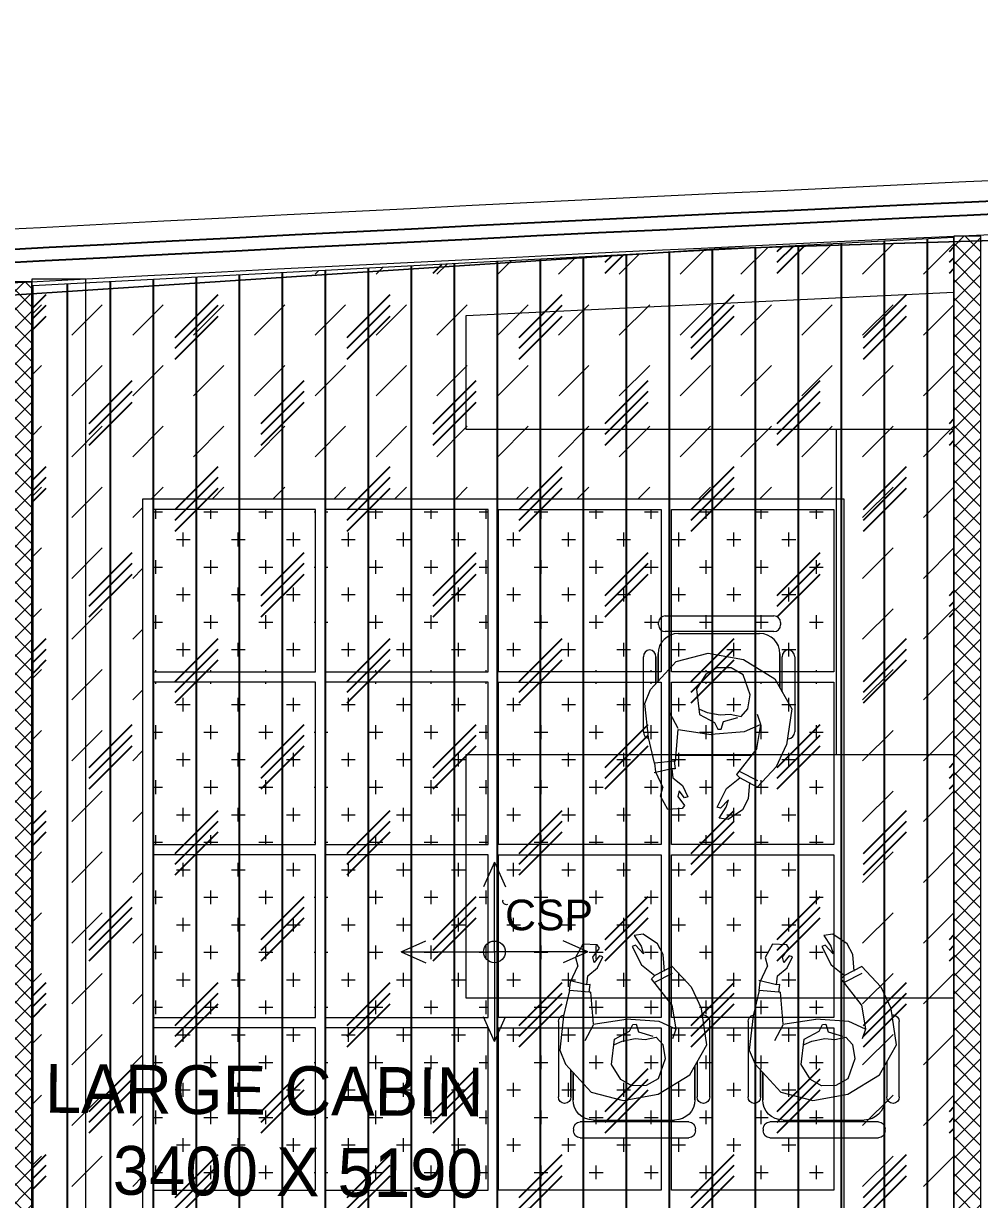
# Model space of a CAD drawing. Header units: millimetres. Extents: x 2335845 to 2509607, y 289014 to 361737.
# Drawn here: x 2367011 to 2370540, y 337510 to 341852 of the extents above; entities that cross this region are included whole.
import ezdxf

# ---------------------------------------------------------------- set-up
doc = ezdxf.new("R2010")
doc.units = ezdxf.units.MM
doc.linetypes.add('( Hidden )', pattern=[0.375, 0.25, -0.125])
for name, color, linetype, lineweight in [('A-DOOR-FULL', 40, 'Continuous', 18), ('A-FURN-MODULAR-CHAIR', 5, 'Continuous', 5), ('A-PLAN-THIN', 251, 'Continuous', 15), ('AR_01_PARTITION FULL HT', 2, 'Continuous', 25), ('I_FURN_MODULAR', 7, 'Continuous', 13), ('IN-PRTN-FULL', 30, 'Continuous', 20), ('IN-PRTN-HATCH', 8, 'Continuous', 5), ('TOA-FC-ACOU.PAN', 250, 'Continuous', 5), ('TOA-FC-CSP', 8, 'Continuous', 20), ('TOA-FC-GYPSUM', 250, 'Continuous', 5), ('TOA-FL-CPT-3', 8, 'Continuous', 5), ('TOA-FL-TILE-1', 8, 'Continuous', 5), ('TOA-FURN-HUMAN', 252, 'Continuous', 9), ('TOA-FURN-MODULAR', 20, 'Continuous', 9)]:
    doc.layers.add(name, color=color, linetype=linetype, lineweight=lineweight)
doc.layers.add('A-PLAN -GLASS FRAME', color=4, linetype='Continuous')
doc.layers.add('TEXT', color=250, linetype='Continuous')
doc.styles.add('ARIAL', font='arial.ttf')
pattern_1 = [(0, (2408113.76, 309771.23), (101.6, 101.6), [50.8, -152.4]), (90, (2408139.16, 309745.83), (-101.6, 101.6), [50.8, -152.4])]

# ---------------------------------------------------------------- blocks, each defined once
blk = doc.blocks.new('A$C38A659B7')
at = {"layer": 'TOA-FC-CSP', "color": 10, "linetype": 'Continuous', "elevation": 0.001}
for points in [[(0.908, 8.353), (0, 6.309)], [(0.908, 8.353), (0, 6.309)], [(0.908, 8.353), (1.816, 6.309)], [(0.908, 8.353), (1.816, 6.309)], [(8.649, 0.908), (0.908, 0.908), (0.908, 8.353)], [(-6.834, 0.908), (-4.79, 1.816)], [(8.649, 0.908), (6.605, 1.816)], [(-6.834, 0.908), (-4.79, 0)], [(-6.834, 0.908), (0.908, 0.908), (0.908, -6.537)], [(8.649, 0.908), (6.605, 0)], [(0.908, -6.537), (0, -4.493)], [(0.908, -6.537), (0, -4.493)], [(0.908, -6.537), (1.816, -4.493)], [(0.908, -6.537), (1.816, -4.493)]]:
    blk.add_lwpolyline(points, dxfattribs=at)
at = {"layer": 'TOA-FC-CSP', "color": 10, "linetype": 'Continuous'}
blk.add_circle((0.908, 0.908, 0.001), 0.902, dxfattribs=at)
at = {"layer": 'TOA-FC-CSP', "color": 10, "insert": (1.794, 5.248, 0.005), "char_height": 2.5422, "width": 4.60874, "attachment_point": 1, "style": 'ARIAL'}
blk.add_mtext('CSP', dxfattribs=at)
blk = doc.blocks.new('*U705')
at = {"layer": 'IN-PRTN-HATCH'}
h = blk.add_hatch(dxfattribs=at)
h.set_pattern_fill('ANSI37', color=256, scale=15)
h.set_pattern_definition([(45, (-1986.61, -7e-11), (-33.67596, 33.67596), []), (135, (-1986.61, -7e-11), (-33.67596, -33.67596), [])])
h.paths.add_polyline_path([(-105272.1, -39967.2), (-100276.9, -39967.2), (-100276.9, -39867.2), (-105272.1, -39867.2)])
at = {"layer": 'IN-PRTN-FULL', "elevation": 0}
blk.add_lwpolyline([(-105272.1, -39967.2), (-100276.9, -39967.2), (-100276.9, -39867.2), (-105272.1, -39867.2)], close=True, dxfattribs=at)
blk = doc.blocks.new('*U706')
at = {"layer": 'IN-PRTN-HATCH'}
h = blk.add_hatch(dxfattribs=at)
h.set_pattern_fill('ANSI37', color=256, scale=15)
h.set_pattern_definition([(45, (-2055.263, -7e-11), (-33.67596, 33.67596), []), (135, (-2055.263, -7e-11), (-33.67596, -33.67596), [])])
h.paths.add_polyline_path([(-105440.8, -39967.2), (-100176.8, -39967.2), (-100176.8, -39867.2), (-105440.8, -39867.2)])
at = {"layer": 'IN-PRTN-FULL', "elevation": 0}
blk.add_lwpolyline([(-105440.8, -39967.2), (-100176.8, -39967.2), (-100176.8, -39867.2), (-105440.8, -39867.2)], close=True, dxfattribs=at)
blk = doc.blocks.new('Human Figure')
at = {"layer": 'A-FURN-MODULAR-CHAIR', "color": 18, "lineweight": 15, "true_color": 0x000000}
for p, q in [((4613.64, 5782.3, 0), (4625.48, 5782.3, 0)), ((4610.68, 5774.98, 0), (4610.68, 5779.34, 0)), ((4628.44, 5779.34, 0), (4628.44, 5776.24, 0))]:
    blk.add_line(p, q, dxfattribs=at)
at = {"layer": 'A-FURN-MODULAR-CHAIR', "lineweight": 15}
for p, q in [((4613.64, 5782.3, 0), (4625.48, 5782.3, 0)), ((4610.68, 5774.98, 0), (4610.68, 5779.34, 0)), ((4628.44, 5779.34, 0), (4628.44, 5776.24, 0))]:
    blk.add_line(p, q, dxfattribs=at)
at = {"layer": 'A-FURN-MODULAR-CHAIR', "color": 18, "lineweight": 15, "true_color": 0x000000, "elevation": 0}
for points in [[(4611.29, 5784.13), (4611.67, 5783.22)], [(4618.58, 5784.79), (4618.58, 5782.3)], [(4620.56, 5784.79), (4620.56, 5782.3)], [(4627.86, 5784.22), (4627.49, 5783.3)]]:
    blk.add_lwpolyline(points, dxfattribs=at)
at = {"layer": 'A-FURN-MODULAR-CHAIR', "lineweight": 15, "elevation": 0}
for points in [[(4611.29, 5784.13), (4611.67, 5783.22)], [(4618.58, 5784.79), (4618.58, 5782.3)], [(4620.56, 5784.79), (4620.56, 5782.3)], [(4627.86, 5784.22), (4627.49, 5783.3)]]:
    blk.add_lwpolyline(points, dxfattribs=at)
at = {"layer": 'A-FURN-MODULAR-CHAIR', "color": 18, "lineweight": 15, "true_color": 0x000000, "elevation": 0}
blk.add_lwpolyline([(4625.89, 5764.57, -0.034638), (4625.48, 5764.54), (4615.48, 5764.54)], format="xyb", dxfattribs=at)
at = {"layer": 'A-FURN-MODULAR-CHAIR', "lineweight": 15, "elevation": 0}
blk.add_lwpolyline([(4625.89, 5764.57, -0.034638), (4625.48, 5764.54), (4615.48, 5764.54)], format="xyb", dxfattribs=at)
at = {"layer": 'A-FURN-MODULAR-CHAIR', "color": 18, "lineweight": 15, "true_color": 0x000000}
for centre, radius, start, end in [((4619.68, 5763.49, 0), 22.29, 68.458, 112.0994), ((4619.68, 5763.49, 0), 21.3, 68.4839, 112.0994), ((4613.64, 5779.34, 0), 2.96, 90.0001, 180.0001), ((4625.48, 5779.34, 0), 2.96, 0.0001, 90.0001)]:
    blk.add_arc(centre, radius, start, end, dxfattribs=at)
at = {"layer": 'A-FURN-MODULAR-CHAIR', "lineweight": 15}
for centre, radius, start, end in [((4619.68, 5763.49, 0), 22.29, 68.458, 112.0994), ((4619.68, 5763.49, 0), 21.3, 68.4839, 112.0994), ((4613.64, 5779.34, 0), 2.96, 90.0001, 180.0001), ((4625.48, 5779.34, 0), 2.96, 0.0001, 90.0001)]:
    blk.add_arc(centre, radius, start, end, dxfattribs=at)
at = {"layer": 'TOA-FURN-HUMAN', "lineweight": 5}
for p, q in [((4616.22, 5779.49), (4621.49, 5780.21, 0)), ((4616.22, 5779.49), (4621.49, 5780.21, 0)), ((4621.49, 5780.21, 0), (4626.18, 5778.89, 0)), ((4621.49, 5780.21, 0), (4626.18, 5778.89, 0)), ((4611.71, 5776.63, 0), (4616.22, 5779.49)), ((4611.71, 5776.63, 0), (4616.22, 5779.49)), ((4626.18, 5778.89, 0), (4629.77, 5774.69, 0)), ((4626.18, 5778.89, 0), (4629.77, 5774.69, 0)), ((4609.08, 5772.43, 0), (4611.71, 5776.63, 0)), ((4609.08, 5772.43, 0), (4611.71, 5776.63, 0)), ((4629.77, 5774.69, 0), (4630.56, 5772.63, 0)), ((4629.77, 5774.69, 0), (4630.56, 5772.63, 0)), ((4609.78, 5766.99, 0), (4609.08, 5772.43, 0)), ((4609.78, 5766.99, 0), (4609.08, 5772.43, 0)), ((4626.86, 5771.32, 0), (4626.81, 5767.94)), ((4626.86, 5771.32, 0), (4626.81, 5767.94)), ((4630.56, 5772.63, 0), (4630.01, 5767.72, 0)), ((4630.56, 5772.63, 0), (4630.01, 5767.72, 0)), ((4616.02, 5768.83), (4613.59, 5769.99, 0)), ((4613.59, 5769.99, 0), (4614.12, 5766.32, 0)), ((4616.02, 5768.83), (4613.59, 5769.99, 0)), ((4613.59, 5769.99, 0), (4614.12, 5766.32, 0)), ((4620.77, 5768.32, 0), (4616.02, 5768.83)), ((4620.77, 5768.32, 0), (4616.02, 5768.83)), ((4625.5, 5769.01, 0), (4620.77, 5768.32, 0)), ((4625.5, 5769.01, 0), (4620.77, 5768.32, 0)), ((4626.81, 5767.94), (4626.19, 5766.32, 0)), ((4626.81, 5767.94), (4626.19, 5766.32, 0)), ((4629.26, 5764.54), (4630.01, 5767.72, 0)), ((4629.26, 5764.54), (4630.01, 5767.72, 0)), ((4610.91, 5764.54), (4609.78, 5766.99, 0)), ((4610.91, 5764.54), (4609.78, 5766.99, 0)), ((4615.48, 5764.54), (4614.12, 5766.32, 0)), ((4615.48, 5764.54), (4614.12, 5766.32, 0)), ((4625.89, 5764.54), (4626.19, 5766.32, 0)), ((4625.89, 5764.54), (4626.19, 5766.32, 0)), ((4615.48, 5764.54), (4616.97, 5762.59)), ((4615.48, 5764.54), (4616.97, 5762.59)), ((4613.88, 5760.76, 0), (4611.23, 5763.85, 0)), ((4613.88, 5760.76, 0), (4611.23, 5763.85, 0)), ((4626.5, 5763.17, 0), (4626.01, 5763.22, 0)), ((4626.5, 5763.17, 0), (4626.01, 5763.22, 0)), ((4626.32, 5761.85, 0), (4626.5, 5763.17, 0)), ((4626.32, 5761.85, 0), (4626.5, 5763.17, 0))]:
    blk.add_line(p, q, dxfattribs=at)
at = {"layer": 'TOA-FURN-HUMAN', "linetype": '( Hidden )', "lineweight": 5, "ltscale": 2}
for p, q in [((4611.23, 5763.85, 0), (4610.91, 5764.54, 0)), ((4611.23, 5763.85, 0), (4610.91, 5764.54, 0)), ((4626.01, 5763.22, 0), (4626.14, 5764.36, 0)), ((4626.01, 5763.22, 0), (4626.14, 5764.36, 0)), ((4629.26, 5764.54, 0), (4629.12, 5763.93, 0)), ((4629.26, 5764.54, 0), (4629.12, 5763.93, 0)), ((4616.97, 5762.59), (4616.53, 5762.09)), ((4616.97, 5762.59), (4616.53, 5762.09)), ((4628.92, 5762.69, 0), (4627.75, 5760.5, 0)), ((4628.92, 5762.69, 0), (4627.75, 5760.5, 0)), ((4629.12, 5763.93, 0), (4628.92, 5762.69, 0)), ((4629.12, 5763.93, 0), (4628.92, 5762.69, 0)), ((4615.02, 5761.34, 0), (4613.88, 5760.76, 0)), ((4615.02, 5761.34, 0), (4613.88, 5760.76, 0)), ((4615.16, 5758.98, 0), (4615.02, 5761.34, 0)), ((4615.16, 5758.98, 0), (4615.02, 5761.34, 0)), ((4616.53, 5762.09), (4618.44, 5760.37, 0)), ((4616.53, 5762.09), (4618.44, 5760.37, 0)), ((4624.06, 5759.18, 0), (4624.81, 5760.79, 0)), ((4624.06, 5759.18, 0), (4624.81, 5760.79, 0)), ((4624.81, 5760.79, 0), (4626.32, 5761.85, 0)), ((4624.81, 5760.79, 0), (4626.32, 5761.85, 0)), ((4616.12, 5757.36), (4615.16, 5758.98, 0)), ((4616.12, 5757.36), (4615.16, 5758.98, 0)), ((4618.44, 5760.37, 0), (4619.69, 5757.7, 0)), ((4618.44, 5760.37, 0), (4619.69, 5757.7, 0)), ((4624.51, 5758.96, 0), (4624.06, 5759.18, 0)), ((4624.51, 5758.96, 0), (4624.06, 5759.18, 0)), ((4624.5, 5757.93, 0), (4625.51, 5759.11, 0)), ((4624.5, 5757.93, 0), (4625.51, 5759.11, 0)), ((4625.32, 5759.95, 0), (4624.51, 5758.96, 0)), ((4625.32, 5759.95, 0), (4624.51, 5758.96, 0)), ((4625.51, 5759.11, 0), (4625.32, 5759.95, 0)), ((4625.51, 5759.11, 0), (4625.32, 5759.95, 0)), ((4628.12, 5759.23, 0), (4626.89, 5757.28, 0)), ((4628.12, 5759.23, 0), (4626.89, 5757.28, 0)), ((4627.75, 5760.5, 0), (4628.12, 5759.23, 0)), ((4627.75, 5760.5, 0), (4628.12, 5759.23, 0)), ((4618.19, 5756, 0), (4616.12, 5757.36)), ((4618.19, 5756, 0), (4616.12, 5757.36)), ((4619.17, 5757.51, 0), (4618.16, 5758.8, 0)), ((4618.16, 5758.8, 0), (4618.39, 5757.81, 0)), ((4619.17, 5757.51, 0), (4618.16, 5758.8, 0)), ((4618.16, 5758.8, 0), (4618.39, 5757.81, 0)), ((4618.39, 5757.81, 0), (4619.31, 5756.18, 0)), ((4618.39, 5757.81, 0), (4619.31, 5756.18, 0)), ((4619.69, 5757.7, 0), (4619.17, 5757.51, 0)), ((4619.69, 5757.7, 0), (4619.17, 5757.51, 0)), ((4624.87, 5757.37, 0), (4624.5, 5757.93, 0)), ((4624.87, 5757.37, 0), (4624.5, 5757.93, 0)), ((4626.89, 5757.28, 0), (4624.87, 5757.37, 0)), ((4626.89, 5757.28, 0), (4624.87, 5757.37, 0)), ((4619.31, 5756.18, 0), (4618.19, 5756, 0)), ((4619.31, 5756.18, 0), (4618.19, 5756, 0))]:
    blk.add_line(p, q, dxfattribs=at)
at = {"layer": 'TOA-FURN-HUMAN', "linetype": '( Hidden )', "lineweight": 5, "ltscale": 3}
for p, q in [((4625.9, 5764.39, 0), (4625.89, 5764.57, 0)), ((4625.9, 5764.39, 0), (4625.89, 5764.57, 0)), ((4626.14, 5764.36, 0), (4625.9, 5764.39, 0)), ((4626.14, 5764.36, 0), (4625.9, 5764.39, 0))]:
    blk.add_line(p, q, dxfattribs=at)
at = {"layer": 'TOA-FURN-HUMAN', "lineweight": 5, "elevation": 0}
for points in [[(4622.54, 5772.08), (4621.4, 5771.49), (4619.55, 5771.23), (4618.01, 5771.43), (4616.44, 5771.03), (4615.47, 5772.11), (4615.23, 5774.3), (4616.32, 5777.18), (4618.11, 5778.11), (4620.14, 5778.11), (4621.85, 5777.26), (4623.09, 5774.92), (4622.55, 5771.19), (4620.35, 5770.17), (4619.86, 5769.12), (4619.43, 5769.17), (4619.04, 5770.23), (4616.9, 5771)], [(4622.54, 5772.08), (4621.4, 5771.49), (4619.55, 5771.23), (4618.01, 5771.43), (4616.44, 5771.03), (4615.47, 5772.11), (4615.23, 5774.3), (4616.32, 5777.18), (4618.11, 5778.11), (4620.14, 5778.11), (4621.85, 5777.26), (4623.09, 5774.92), (4622.55, 5771.19), (4620.35, 5770.17), (4619.86, 5769.12), (4619.43, 5769.17), (4619.04, 5770.23), (4616.9, 5771)], [(4625.5, 5769.01), (4626.86, 5771.32)], [(4625.5, 5769.01), (4626.86, 5771.32)], [(4626.09, 5764.27), (4629.04, 5763.91)], [(4626.09, 5764.27), (4629.04, 5763.91)], [(4626.5, 5763.17), (4629.02, 5762.63)], [(4626.5, 5763.17), (4629.02, 5762.63)]]:
    blk.add_lwpolyline(points, dxfattribs=at)
blk = doc.blocks.new('A$C58615832')
for p, q in [((-49.7, 154.4), (-64.6, 219.6)), ((-28.1, 218.8), (-60.6, 215.4)), ((-28.1, 218.8), (65.6, 241.3)), ((-21.5, 145.7), (-28.1, 218.8)), ((65.6, 241.3), (191.6, 254.9)), ((86.8, 259.8), (364.5, 259.8)), ((191.6, 254.9), (243.8, 233.6)), ((243.8, 233.6), (347.3, 138.3)), ((-199.4, 169.6), (-150.2, 197)), ((-150.2, 197), (-117.9, 188.2)), ((-60.6, 215.4), (-117.9, 188.2)), ((265.5, 213.6), (364.5, 213.6)), ((364.5, 213.6), (265.5, 213.6)), ((375, 205.6), (274.3, 205.6)), ((274.3, 205.6), (375, 205.6)), ((457, -221.5), (457, 178.8)), ((482, 203.8), (490.5, 203.8)), ((515.5, 178.8), (515.5, -221.5)), ((-196.4, 116.8), (-199.4, 169.6)), ((-151.5, 132.1), (-184.4, 108.5)), ((-131.3, 127.7), (-151.5, 132.1)), ((-82.2, 151), (-111.3, 115.1)), ((-49.7, 154.4), (-82.2, 151)), ((-49.9, 142.2), (-49.7, 154.4)), ((-21.5, 145.7), (-49.9, 142.2)), ((-21.6, 141.7), (-21.5, 145.7)), ((-21.6, 141.7), (95.8, 131.2)), ((0, -139.7), (0, 139.7)), ((95.8, 131.2), (77.1, 9.9)), ((99.9, 131.1), (157.2, 162.4)), ((347.3, 138.3), (377.4, 20.1)), ((450, 130.6), (450, -169.4)), ((-184.4, 108.5), (-196.4, 116.8)), ((-156.1, 107.9), (-131.3, 127.7)), ((-152.3, 95.6), (-156.1, 107.9)), ((-111.3, 115.1), (-152.3, 95.6)), ((151, 53), (121.5, -3.1)), ((244.5, 63.3), (151, 53)), ((171.3, 52.6), (158.5, 24.5)), ((300.5, 29.7), (244.5, 63.3)), ((86.8, -111.9), (77.1, 9.9)), ((158.5, 24.5), (149.4, -24)), ((324, -11.3), (300.5, 29.7)), ((377.4, 20.1), (354.5, -109.2)), ((-236.3, -52.7), (-231.6, -20.3)), ((-231.6, -20.3), (-191.6, -45.5)), ((-195.2, -25.1), (-190.9, -13.1)), ((-163.4, -54.2), (-195.2, -25.1)), ((-190.9, -13.1), (-122.7, -46.9)), ((96.9, -14.8), (96.7, -27)), ((96.7, -27), (124.9, -35.6)), ((121.5, -3.1), (96.9, -14.8)), ((124.9, -35.6), (140, -88.7)), ((149.4, -24), (152.7, -60.5)), ((323, -64), (324, -11.3)), ((-200.9, -106.1), (-236.3, -52.7)), ((-191.6, -45.5), (-163.4, -54.2)), ((-122.7, -46.9), (-83.2, -96.3)), ((-70.7, -84.4), (-83.2, -96.3)), ((25.1, -159.3), (-70.7, -84.4)), ((152.7, -60.5), (143.8, -100.9)), ((297.8, -108.1), (323, -64)), ((-160.8, -127.2), (-200.9, -106.1)), ((-100.1, -132.5), (-160.8, -127.2)), ((-116.9, -160.5), (-83.2, -96.3)), ((-58.8, -96.8), (-92.6, -161)), ((114, -173.3), (86.8, -111.9)), ((143.8, -100.9), (171.7, -125.8)), ((171.7, -125.8), (224.2, -135)), ((224.2, -135), (297.8, -108.1)), ((354.5, -109.2), (283.2, -225.4)), ((-41.3, -231), (-116.9, -160.5)), ((25.1, -159.3), (114, -173.3)), ((114, -173.3), (150.7, -161.9)), ((-41.3, -231), (39.1, -269.1)), ((283.2, -225.4), (172.5, -288)), ((235.2, -252.5), (364.5, -252.5)), ((375, -244.4), (249.5, -244.4)), ((490.5, -246.5), (482, -246.5)), ((172.5, -288), (39.1, -269.1)), ((364.5, -298.7), (86.8, -298.7))]:
    blk.add_line(p, q)
at = {"lineweight": 0}
for p, q in [((235.2, -252.5), (364.5, -252.5)), ((249.5, -244.4), (375, -244.4))]:
    blk.add_line(p, q, dxfattribs=at)
for centre, radius, start, end in [((86.8, 234.8), 25, 90, 166.8525), ((364.5, 234.8), 25, 4.3557, 90), ((364.5, 238.6), 25, 270, 355.6443), ((375, 130.6), 75, 360, 90), ((482, 178.8), 25, 90, 180), ((490.5, 178.8), 25, 360, 90), ((375, -169.4), 75, 270, 360), ((364.5, -277.5), 25, 4.3557, 90), ((482, -221.5), 25, 180, 270), ((490.5, -221.5), 25, 270, 360), ((86.8, -277.5), 25, 168.1521, 175.6443), ((86.8, -273.7), 25, 184.3557, 270), ((364.5, -273.7), 25, 270, 355.6443)]:
    blk.add_arc(centre, radius, start, end)

msp = doc.modelspace()

# ---------------------------------------------------------------- hatches: boundary and pattern name
at = {"layer": 'TOA-FC-ACOU.PAN', "true_color": 0x939598}
h = msp.add_hatch(dxfattribs=at)
h.set_pattern_fill('CROSS', color=252, scale=16)
h.set_pattern_definition(pattern_1)
h.paths.add_polyline_path([(2367488.342, 339457.89), (2368088.342, 339457.89), (2368088.342, 340057.89), (2367488.342, 340057.89)])
h = msp.add_hatch(dxfattribs=at)
h.set_pattern_fill('CROSS', color=252, scale=16)
h.set_pattern_definition(pattern_1)
h.paths.add_polyline_path([(2368126.342, 339457.89), (2368726.342, 339457.89), (2368726.342, 340057.89), (2368126.342, 340057.89)])
h = msp.add_hatch(dxfattribs=at)
h.set_pattern_fill('CROSS', color=252, scale=16)
h.set_pattern_definition(pattern_1)
h.paths.add_polyline_path([(2369364.342, 339457.89), (2368764.342, 339457.89), (2368764.342, 340057.89), (2369364.342, 340057.89)])
h = msp.add_hatch(dxfattribs=at)
h.set_pattern_fill('CROSS', color=252, scale=16)
h.set_pattern_definition(pattern_1)
h.paths.add_polyline_path([(2370002.342, 339457.89), (2369402.342, 339457.89), (2369402.342, 340057.89), (2370002.342, 340057.89)])
h = msp.add_hatch(dxfattribs=at)
h.set_pattern_fill('CROSS', color=252, scale=16)
h.set_pattern_definition(pattern_1)
h.paths.add_polyline_path([(2367488.342, 338819.89), (2368088.342, 338819.89), (2368088.342, 339419.89), (2367488.342, 339419.89)])
h = msp.add_hatch(dxfattribs=at)
h.set_pattern_fill('CROSS', color=252, scale=16)
h.set_pattern_definition(pattern_1)
h.paths.add_polyline_path([(2368126.342, 338819.89), (2368726.342, 338819.89), (2368726.342, 339419.89), (2368126.342, 339419.89)])
h = msp.add_hatch(dxfattribs=at)
h.set_pattern_fill('CROSS', color=252, scale=16)
h.set_pattern_definition(pattern_1)
h.paths.add_polyline_path([(2369364.342, 338819.89), (2368764.342, 338819.89), (2368764.342, 339419.89), (2369364.342, 339419.89)])
h = msp.add_hatch(dxfattribs=at)
h.set_pattern_fill('CROSS', color=252, scale=16)
h.set_pattern_definition(pattern_1)
h.paths.add_polyline_path([(2370002.342, 338819.89), (2369402.342, 338819.89), (2369402.342, 339419.89), (2370002.342, 339419.89)])
h = msp.add_hatch(dxfattribs=at)
h.set_pattern_fill('CROSS', color=252, scale=16)
h.set_pattern_definition(pattern_1)
h.paths.add_polyline_path([(2367488.342, 338181.89), (2368088.342, 338181.89), (2368088.342, 338781.89), (2367488.342, 338781.89)])
h = msp.add_hatch(dxfattribs=at)
h.set_pattern_fill('CROSS', color=252, scale=16)
h.set_pattern_definition(pattern_1)
h.paths.add_polyline_path([(2368126.342, 338181.89), (2368726.342, 338181.89), (2368726.342, 338781.89), (2368126.342, 338781.89)])
h = msp.add_hatch(dxfattribs=at)
h.set_pattern_fill('CROSS', color=252, scale=16)
h.set_pattern_definition(pattern_1)
h.paths.add_polyline_path([(2369364.342, 338181.89), (2368764.342, 338181.89), (2368764.342, 338781.89), (2369364.342, 338781.89)])
h = msp.add_hatch(dxfattribs=at)
h.set_pattern_fill('CROSS', color=252, scale=16)
h.set_pattern_definition(pattern_1)
h.paths.add_polyline_path([(2370002.342, 338181.89), (2369402.342, 338181.89), (2369402.342, 338781.89), (2370002.342, 338781.89)])
h = msp.add_hatch(dxfattribs=at)
h.set_pattern_fill('CROSS', color=252, scale=16)
h.set_pattern_definition(pattern_1)
h.paths.add_polyline_path([(2367488.342, 337543.89), (2368088.342, 337543.89), (2368088.342, 338143.89), (2367488.342, 338143.89)])
h = msp.add_hatch(dxfattribs=at)
h.set_pattern_fill('CROSS', color=252, scale=16)
h.set_pattern_definition(pattern_1)
h.paths.add_polyline_path([(2368126.342, 337543.89), (2368726.342, 337543.89), (2368726.342, 338143.89), (2368126.342, 338143.89)])
h = msp.add_hatch(dxfattribs=at)
h.set_pattern_fill('CROSS', color=252, scale=16)
h.set_pattern_definition(pattern_1)
h.paths.add_polyline_path([(2369364.342, 337543.89), (2368764.342, 337543.89), (2368764.342, 338143.89), (2369364.342, 338143.89)])
h = msp.add_hatch(dxfattribs=at)
h.set_pattern_fill('CROSS', color=252, scale=16)
h.set_pattern_definition(pattern_1)
h.paths.add_polyline_path([(2370002.342, 337543.89), (2369402.342, 337543.89), (2369402.342, 338143.89), (2370002.342, 338143.89)])
at = {"layer": 'TOA-FC-GYPSUM'}
h = msp.add_hatch(dxfattribs=at)
h.set_pattern_fill('DASH', color=252, scale=50, angle=45)
h.set_pattern_definition([(45, (90021.14, 24146.98), (0, 224.506403), [158.75, -158.75])])
h.paths.add_polyline_path([(2367045.36, 335902.097), (2367145.36, 335902.097), (2367145.36, 335802.082), (2368195.36, 335802.08), (2368195.36, 335901.625), (2370445.361, 335902.097), (2370445.361, 341061.683), (2367045.36, 340882.894)])
h.paths.add_polyline_path([(2370040.342, 340095.89), (2367450.342, 340095.89), (2367450.342, 336867.89), (2370040.342, 336867.89)], flags=16)
at = {"layer": 'TOA-FL-CPT-3', "lineweight": -3}
h = msp.add_hatch(dxfattribs=at)
h.set_pattern_fill('CORK', color=2, scale=50, angle=270)
h.set_pattern_definition([(270, (13069.08, -8478.74), (158.75, -3e-14), []), (45, (12989.7, -8558.1), (-317.50014, 317.50014), [224.5065, -224.5065]), (45, (12989.7, -8597.8), (-317.50014, 317.50014), [224.5065, -224.5065]), (45, (12989.7, -8637.5), (-317.50014, 317.50014), [224.5065, -224.5065])])
h.paths.add_polyline_path([(2367045.36, 335902.097), (2367145.36, 335902.097), (2367145.36, 335802.082), (2368045.36, 335802.08), (2368045.36, 335901.625), (2370445.361, 335902.097), (2370445.361, 341061.683), (2367045.36, 340882.894)])

# ---------------------------------------------------------------- linework, layer by layer
at = {"const_width": 5}
msp.add_lwpolyline([(2408344.683, 341505.727, 0.02643364), (2350244.683, 339753.79), (2350261.051, 326701.624), (2344944.683, 326701.624), (2344944.683, 305701.701), (2351044.677, 305701.666), (2351044.683, 304701.624), (2350244.683, 304701.624), (2350244.683, 291915.217, -0.04453992), (2406044.683, 290902.779)], format="xyb", dxfattribs=at)
at = {"layer": 'A-DOOR-FULL', "elevation": 0}
msp.add_lwpolyline([(2367042.169, 335902.128), (2367241.298, 335902.128), (2367241.298, 340907.568), (2367042.169, 340907.568)], close=True, dxfattribs=at)
at = {"layer": 'A-PLAN -GLASS FRAME', "color": 4, "ltscale": 500, "elevation": 0}
msp.add_lwpolyline([(2408419.683, 338776.624), (2408419.683, 341579.011, 0.02661617), (2350319.683, 339835.313), (2350319.683, 339885.152, -0.02663744), (2408469.683, 341628.356), (2408469.683, 338776.624)], format="xyb", close=True, dxfattribs=at)
at = {"layer": 'A-PLAN-THIN', "elevation": 0}
msp.add_lwpolyline([(2408344.683, 338701.624), (2408344.683, 341505.727, 0.02661994), (2350244.683, 339753.79), (2350244.683, 339954.151, -0.02670257), (2408544.683, 341701.624), (2408544.683, 338701.624), (2408344.683, 338701.624)], format="xyb", dxfattribs=at)
at = {"layer": 'TOA-FC-ACOU.PAN', "elevation": 0}
msp.add_lwpolyline([(2370040.342, 340095.89), (2367450.342, 340095.89), (2367450.342, 336867.89), (2370040.342, 336867.89)], close=True, dxfattribs=at)
at = {"layer": 'TOA-FC-ACOU.PAN', "color": 252, "true_color": 0x939598, "elevation": 0}
for points in [[(2367488.342, 339457.89), (2368088.342, 339457.89), (2368088.342, 340057.89), (2367488.342, 340057.89)], [(2368126.342, 339457.89), (2368726.342, 339457.89), (2368726.342, 340057.89), (2368126.342, 340057.89)], [(2369364.342, 339457.89), (2368764.342, 339457.89), (2368764.342, 340057.89), (2369364.342, 340057.89)], [(2370002.342, 339457.89), (2369402.342, 339457.89), (2369402.342, 340057.89), (2370002.342, 340057.89)], [(2367488.342, 338819.89), (2368088.342, 338819.89), (2368088.342, 339419.89), (2367488.342, 339419.89)], [(2368126.342, 338819.89), (2368726.342, 338819.89), (2368726.342, 339419.89), (2368126.342, 339419.89)], [(2369364.342, 338819.89), (2368764.342, 338819.89), (2368764.342, 339419.89), (2369364.342, 339419.89)], [(2370002.342, 338819.89), (2369402.342, 338819.89), (2369402.342, 339419.89), (2370002.342, 339419.89)], [(2367488.342, 338181.89), (2368088.342, 338181.89), (2368088.342, 338781.89), (2367488.342, 338781.89)], [(2368126.342, 338181.89), (2368726.342, 338181.89), (2368726.342, 338781.89), (2368126.342, 338781.89)], [(2369364.342, 338181.89), (2368764.342, 338181.89), (2368764.342, 338781.89), (2369364.342, 338781.89)], [(2370002.342, 338181.89), (2369402.342, 338181.89), (2369402.342, 338781.89), (2370002.342, 338781.89)], [(2367488.342, 337543.89), (2368088.342, 337543.89), (2368088.342, 338143.89), (2367488.342, 338143.89)], [(2368126.342, 337543.89), (2368726.342, 337543.89), (2368726.342, 338143.89), (2368126.342, 338143.89)], [(2369364.342, 337543.89), (2368764.342, 337543.89), (2368764.342, 338143.89), (2369364.342, 338143.89)], [(2370002.342, 337543.89), (2369402.342, 337543.89), (2369402.342, 338143.89), (2370002.342, 338143.89)]]:
    msp.add_lwpolyline(points, close=True, dxfattribs=at)
at = {"layer": 'TOA-FL-TILE-1', "elevation": 0}
msp.add_lwpolyline([(2367045.36, 335902.097), (2367145.36, 335902.097), (2367145.36, 335802.082), (2368195.36, 335802.08), (2368195.36, 335901.625), (2370445.361, 335902.097), (2370445.361, 341061.683), (2367045.36, 340882.894)], close=True, dxfattribs=at)
at = {"layer": 'TOA-FURN-MODULAR', "elevation": 0}
for points in [[(2370445.051, 340353.171), (2368645.048, 340353.171), (2368645.048, 340774.139), (2370445.118, 340859.754)], [(2370445.048, 338253.17), (2368645.048, 338253.17), (2368645.048, 339153.171), (2370445.048, 339153.171)]]:
    msp.add_lwpolyline(points, close=True, dxfattribs=at)
msp.add_lwpolyline([(2370010.867, 340353.171), (2370010.867, 339153.171), (2370445.051, 339153.171), (2370445.051, 340353.171)], dxfattribs=at)
msp.add_lwpolyline([(2368798.045, 338598.897, -0.65381453), (2368781.773, 338616.539, -2.94513955)], format="xyb", dxfattribs=at)

# ---------------------------------------------------------------- block references
at = {"layer": 'AR_01_PARTITION FULL HT', "rotation": 269.9999359460099}
for name, p in [('*U706', (2410412.198, 235625.227, 0)), ('*U705', (2406909.255, 235625.18, 0))]:
    msp.add_blockref(name, p, dxfattribs=at)
at = {"layer": 'I_FURN_MODULAR', "linetype": 'Continuous', "extrusion": (0, 0, -1), "xscale": -1, "zscale": -1, "rotation": 270}
msp.add_blockref('A$C58615832', (-2369558.853, 339149.279, 0), dxfattribs=at)
at = {"layer": 'I_FURN_MODULAR', "linetype": 'Continuous', "xscale": -1, "rotation": 90}
for p in [(2369245.068, 338253.17, 0), (2369945.068, 338253.17, 0)]:
    msp.add_blockref('A$C58615832', p, dxfattribs=at)
at = {"layer": 'TOA-FC-CSP', "color": 4, "xscale": 44.46500340146511, "yscale": 44.46500340146511, "zscale": 44.46500340146511}
msp.add_blockref('A$C38A659B7', (2368708.963, 338383.577, -0.041), dxfattribs=at)
at = {"layer": 'TOA-FURN-HUMAN', "color": 161, "linetype": 'ByBlock', "xscale": -25, "yscale": 24.99999999999999, "zscale": 25, "rotation": 45.69729234136497}
msp.add_blockref('Human Figure', (2552881.887, 318983.879, 0), dxfattribs=at)

# ---------------------------------------------------------------- texts
at = {"layer": 'TEXT', "insert": (2368709.786, 337995.952), "char_height": 180, "width": 1688.91822, "attachment_point": 3, "rotation": 359.496137, "style": 'ARIAL'}
msp.add_mtext('{\\fCentury Gothic|b0|i0|c0|p34;\\C256;\\c0;LARGE CABIN\\P3400 X 5190}', dxfattribs=at)

doc.saveas('drawing.dxf')
